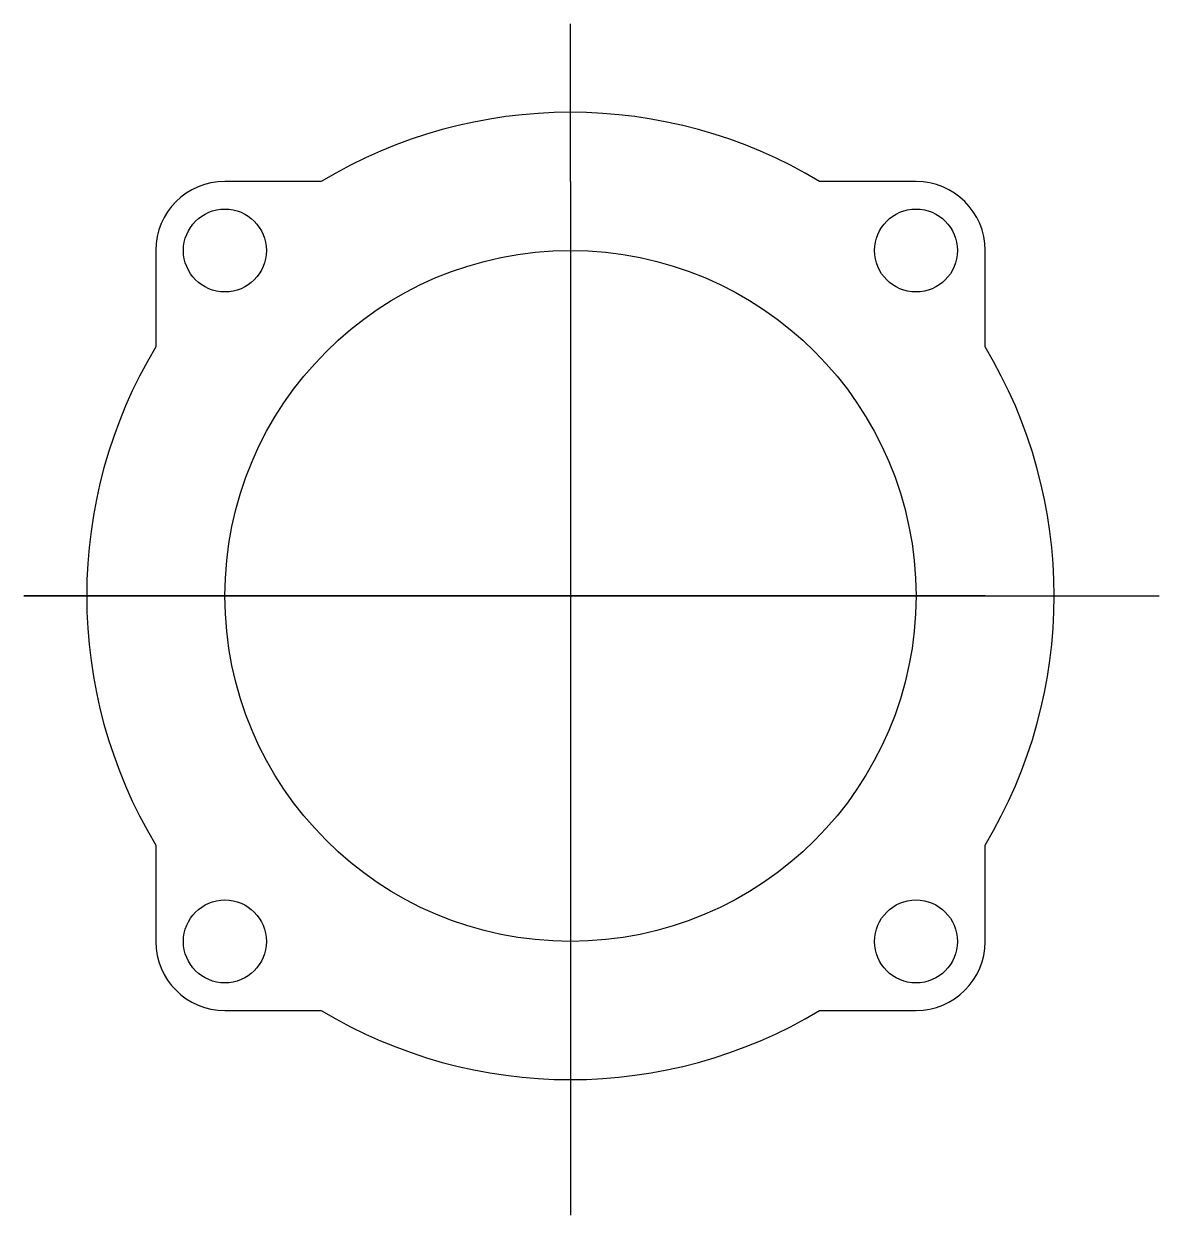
# Model space of a CAD drawing. Header units: millimetres. Extents: x 48.1 to 64.5, y 47 to 64.3.
import ezdxf

# ---------------------------------------------------------------- set-up
doc = ezdxf.new("R2010")
doc.units = ezdxf.units.MM

msp = doc.modelspace()

# ---------------------------------------------------------------- linework, layer by layer
for p, q in [((56, 62), (56, 64.281)), ((52.394, 62), (51, 62)), ((56, 62), (56, 47.038)), ((61, 62), (59.606, 62)), ((50, 61), (50, 59.606)), ((62, 59.606), (62, 61)), ((62, 56), (48.09, 56)), ((48.09, 56), (62, 56)), ((62, 56), (64.519, 56)), ((50, 52.394), (50, 51)), ((62, 51), (62, 52.394)), ((51, 50), (52.394, 50)), ((59.606, 50), (61, 50))]:
    msp.add_line(p, q)
for centre, radius in [((51, 61), 0.6), ((61, 61), 0.6), ((56, 56), 5), ((51, 51), 0.6), ((61, 51), 0.6)]:
    msp.add_circle(centre, radius)
for centre, radius, start, end in [((56, 56), 7, 58.9973, 121.0027), ((51, 61), 1, 90, 180), ((61, 61), 1, 0, 90), ((56, 56), 7, 148.9973, 211.0027), ((56, 56), 7, 328.9973, 31.0027), ((51, 51), 1, 180, 270), ((61, 51), 1, 270, 0), ((56, 56), 7, 238.9973, 301.0027)]:
    msp.add_arc(centre, radius, start, end)

doc.saveas('drawing.dxf')
